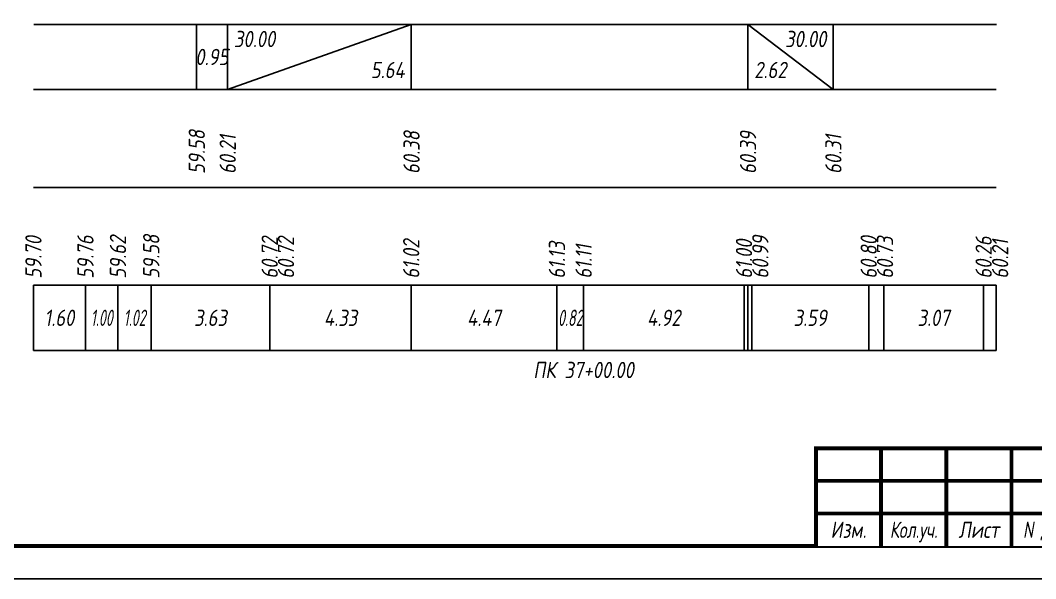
# Model space of a CAD drawing. Extents: x -717 to 1451, y -133302 to 233.
# Drawn here: x 77.9 to 233.7, y -58394.4 to -58308.8 of the extents above; entities that cross this region are included whole.
import ezdxf
from ezdxf.enums import TextEntityAlignment as Align

# ---------------------------------------------------------------- set-up
doc = ezdxf.new("R2010")
doc.units = 0
for name, color, linetype in [('Зарамочное оформление', 7, 'Continuous'), ('Код_510', 7, 'Continuous'), ('Код_516', 1, 'Continuous'), ('Подписи поперечников', 7, 'Continuous'), ('Таблица', 7, 'Continuous')]:
    doc.layers.add(name, color=color, linetype=linetype)
doc.styles.add('М', font='romand.shx', dxfattribs={"width": 0.8, "oblique": 10, "height": 2.5})

# ---------------------------------------------------------------- blocks, each defined once
blk = doc.blocks.new('Штамп')
at = {"linetype": 'Continuous'}
blk.add_wipeout([(199.95, -411.25), (384.95, -411.25), (384.95, -426.25), (199.95, -426.25)], dxfattribs=at).dxf.layer = 'Зарамочное оформление'
at = {"layer": 'Зарамочное оформление', "linetype": 'Continuous', "lineweight": -3, "const_width": 0.6, "flags": 128}
for points in [[(199.95, -426.25), (199.95, -411.25), (384.95, -411.25)], [(209.95, -411.25), (209.95, -426.25)], [(219.95, -411.25), (219.95, -426.25)], [(229.95, -411.25), (229.95, -426.25)], [(199.95, -416.25), (264.95, -416.25)], [(199.95, -421.25), (264.95, -421.25)]]:
    blk.add_lwpolyline(points, dxfattribs=at)
at = {"layer": 'Зарамочное оформление', "linetype": 'Continuous', "style": 'М', "oblique": 10}
for s, width, p in [('Изм.', 0.8, (204.95, -423.75)), ('Кол.уч.', 0.7, (214.95, -423.75)), ('Лист', 0.8, (224.95, -423.75)), ('N док.', 0.7, (235.28, -423.75))]:
    blk.add_text(s, height=2.5, dxfattribs=dict(at, width=width)).set_placement(p, align=Align.MIDDLE_CENTER)
blk = doc.blocks.new('шифр')
blk.add_blockref('Штамп', (0, -58023))

msp = doc.modelspace()

# ---------------------------------------------------------------- linework, layer by layer
at = {"flags": 128}
msp.add_lwpolyline([(-30.054, -58394.421), (389.946, -58394.421), (389.946, -58097.421), (-30.054, -58097.421)], close=True, dxfattribs=at)
at = {"const_width": 0.6, "flags": 128}
msp.add_lwpolyline([(-10.054, -58389.421), (384.946, -58389.421), (384.946, -58102.421), (-10.054, -58102.421)], close=True, dxfattribs=at)
at = {"layer": 'Код_510'}
for p, q in [((79.946, -58359.421), (79.946, -58349.421)), ((87.923, -58359.421), (87.923, -58349.421)), ((92.91, -58359.421), (92.91, -58349.421)), ((98.018, -58359.421), (98.018, -58349.421)), ((116.182, -58359.421), (116.182, -58349.421)), ((116.224, -58359.421), (116.224, -58349.421)), ((137.885, -58359.421), (137.885, -58349.421)), ((160.236, -58359.421), (160.236, -58349.421)), ((164.329, -58359.421), (164.329, -58349.421)), ((188.928, -58359.421), (188.928, -58349.421)), ((189.491, -58359.421), (189.491, -58349.421)), ((190.102, -58359.421), (190.102, -58349.421)), ((208.055, -58359.421), (208.055, -58349.421)), ((210.347, -58359.421), (210.347, -58349.421)), ((225.679, -58359.421), (225.679, -58349.421)), ((227.579, -58359.421), (227.579, -58349.421))]:
    msp.add_line(p, q, dxfattribs=at)
at = {"layer": 'Код_516'}
for p, q in [((104.946, -58319.421), (104.946, -58309.421)), ((109.688, -58319.421), (109.688, -58309.421)), ((109.688, -58319.421), (137.885, -58309.421)), ((137.885, -58319.421), (137.885, -58309.421)), ((189.491, -58319.421), (189.491, -58309.421)), ((189.491, -58309.421), (202.579, -58319.421)), ((202.579, -58319.421), (202.579, -58309.421))]:
    msp.add_line(p, q, dxfattribs=at)
at = {"layer": 'Таблица'}
for p, q in [((80, -58309.421), (227.634, -58309.421)), ((79.946, -58319.421), (227.579, -58319.421)), ((79.946, -58334.421), (227.579, -58334.421)), ((79.946, -58349.421), (227.579, -58349.421)), ((79.946, -58359.421), (227.579, -58359.421))]:
    msp.add_line(p, q, dxfattribs=at)

# ---------------------------------------------------------------- texts
at = {"layer": 'Код_510', "style": 'М', "oblique": 10, "width": 0.8}
for s, p in [('59.70', (79.946, -58348.421)), ('59.76', (87.923, -58348.421)), ('59.62', (92.91, -58348.421)), ('59.58', (98.018, -58348.421)), ('60.72', (116.182, -58348.421)), ('60.72', (118.682, -58348.421)), ('61.02', (137.885, -58348.421)), ('61.13', (160.236, -58348.421)), ('61.00', (188.928, -58348.421)), ('60.99', (191.428, -58348.421)), ('60.80', (208.055, -58348.421)), ('60.73', (210.555, -58348.421)), ('60.26', (225.679, -58348.421)), ('60.21', (228.212, -58348.421)), ('61.11', (164.329, -58348.421))]:
    msp.add_text(s, height=2.5, rotation=90, dxfattribs=at).set_placement(p, align=Align.MIDDLE_LEFT)
at = {"layer": 'Код_510', "style": 'М', "oblique": 10}
for s, width, p in [('1.60', 0.8, (83.935, -58354.421)), ('1.00', 0.6, (90.417, -58354.421)), ('1.02', 0.6, (95.464, -58354.421)), ('3.63', 0.8, (107.1, -58354.421)), ('4.33', 0.8, (127.054, -58354.421)), ('4.47', 0.8, (149.06, -58354.421)), ('0.82', 0.6, (162.282, -58354.421)), ('4.92', 0.8, (176.629, -58354.421)), ('3.59', 0.8, (199.079, -58354.421)), ('3.07', 0.8, (218.013, -58354.421))]:
    msp.add_text(s, height=2.5, dxfattribs=dict(at, width=width)).set_placement(p, align=Align.MIDDLE_CENTER)
at = {"layer": 'Код_516', "style": 'М', "oblique": 10, "width": 0.8}
msp.add_text('30.00', height=2.5, dxfattribs=at).set_placement((110.688, -58310.421), align=Align.TOP_LEFT)
msp.add_text('30.00', height=2.5, dxfattribs=at).set_placement((201.579, -58310.421), align=Align.TOP_RIGHT)
msp.add_text('0.95', height=2.5, dxfattribs=at).set_placement((107.317, -58314.421), align=Align.MIDDLE_CENTER)
msp.add_text('5.64', height=2.5, dxfattribs=at).set_placement((136.885, -58318.421), align=Align.BOTTOM_RIGHT)
msp.add_text('2.62', height=2.5, dxfattribs=at).set_placement((190.491, -58318.421), align=Align.BOTTOM_LEFT)
for s, p in [('59.58', (105, -58332.371)), ('60.38', (137.939, -58332.371)), ('60.39', (189.545, -58332.371)), ('60.21', (109.742, -58332.371)), ('60.31', (202.634, -58332.371))]:
    msp.add_text(s, height=2.5, rotation=90, dxfattribs=at).set_placement(p, align=Align.MIDDLE_LEFT)
at = {"layer": 'Подписи поперечников', "style": 'М', "oblique": 10, "width": 0.8}
msp.add_text('ПК 37+00.00', height=2.5, dxfattribs=at).set_placement((164.329, -58364.421), align=Align.BOTTOM_CENTER)

# ---------------------------------------------------------------- next in the draw order: block references
msp.add_blockref('шифр', (0, 59.829))

doc.saveas('drawing.dxf')
